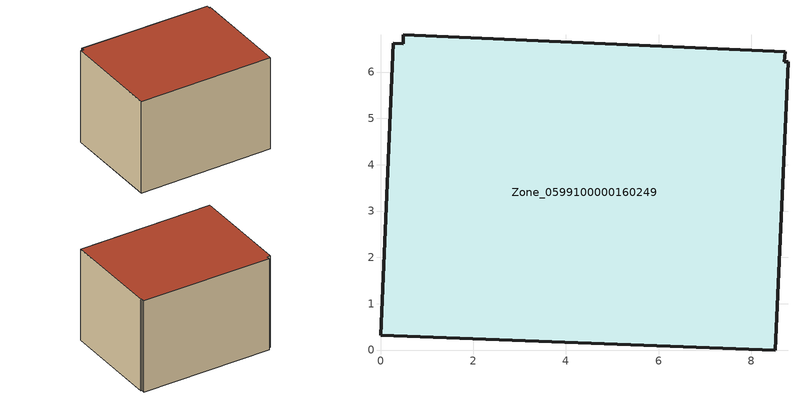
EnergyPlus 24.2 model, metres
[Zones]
Zone_0599100000160249
 floor ground (C_G): 0.27,6.62 0.49,6.61 0.49,6.8 8.74,6.44 8.71,6.22 8.79,6.22 8.52,0 0,0.32 z1.54
 wall outside (C_F): 8.52,0 8.79,6.22 8.71,6.22 8.74,6.44 0.49,6.8 0.49,6.61 0.27,6.62 0,0.32 8.52,0 z1.54:7.51
 roof outside (C_R): 0.49,6.61 0.27,6.62 0,0.32 8.52,0 8.79,6.22 8.71,6.22 8.74,6.44 0.49,6.8 z7.51
[BUILDING]
Pand.0599100000160249: North Axis=0; Terrain=City; Loads Convergence Tolerance Value=0.04; Temperature Convergence Tolerance Value=0.4; Solar Distribution=FullExterior; Maximum Number of Warmup Days=25; Minimum Number of Warmup Days=1
[Site:Location]
Rotterdam.The.Hague.AP_ZH_NLD Design_Conditions: Latitude=51.96; Longitude=4.45; Time Zone=1; Elevation=-4.5
[SITE:GROUNDTEMPERATURE:BUILDINGSURFACE]
18, 18, 18, 18, 18, 18, 18, 18, 18, 18, 18, 18
[MATERIAL] Thermal Absorptance=0.9; Solar Absorptance=0.7; Visible Absorptance=0.7
Name | Roughness | Thickness | Conductivity | Density | Specific Heat
G.TC.1946-1964 | MediumSmooth | 0.15 | 1 | 540 | 1210
F.TC.1946-1964 | Rough | 0.3 | 0.857143 | 1920 | 840
R.TC.1946-1964 | MediumRough | 0.2 | 0.235294 | 1500 | 1000
[CONSTRUCTION]
C_G: G.TC.1946-1964
C_F: F.TC.1946-1964
C_R: R.TC.1946-1964
[ZONE]
Zone_0599100000160249: Type=1; Multiplier=1; Ceiling Height=Autocalculate; Volume=Autocalculate; Floor Area=autocalculate; Part of Total Floor Area=Yes
[ZONEINFILTRATION:DESIGNFLOWRATE]
Infil_Zone_0599100000160249: Zone or ZoneList or Space or SpaceList=Zone_0599100000160249; Schedule=AlwaysOn; Design Flow Rate Calculation Method=Flow/Area; Flow Rate per Floor Area=0.003; Constant Term Coefficient=1; Temperature Term Coefficient=0; Velocity Term Coefficient=0; Velocity Squared Term Coefficient=0
[HVACTEMPLATE:ZONE:IDEALLOADSAIRSYSTEM]
Zone_0599100000160249: Maximum Heating Supply Air Temperature=50; Minimum Cooling Supply Air Temperature=13; Maximum Heating Supply Air Humidity Ratio=0.0156; Minimum Cooling Supply Air Humidity Ratio=0.0077; Heating Limit=NoLimit; Cooling Limit=NoLimit; Dehumidification Control Type=ConstantSensibleHeatRatio; Cooling Sensible Heat Ratio=0.7; Dehumidification Setpoint=60; Humidification Control Type=None; Humidification Setpoint=30; Outdoor Air Method=None; Outdoor Air Flow Rate per Person=0.00944; Outdoor Air Flow Rate per Zone Floor Area=0; Outdoor Air Flow Rate per Zone=0; Demand Controlled Ventilation Type=None; Outdoor Air Economizer Type=NoEconomizer; Heat Recovery Type=None; Sensible Heat Recovery Effectiveness=0.7; Latent Heat Recovery Effectiveness=0.65
[ZONECONTROL:THERMOSTAT]
ThermostatControl_Zone_0599100000160249: Zone or ZoneList=Zone_0599100000160249; Control Type Schedule=DualSetpointControlType; Control 1=Thermostat_Zone_0599100000160249; Temperature Difference Between Cutout And Setpoint=0
[THERMOSTATSETPOINT:DUALSETPOINT]
Thermostat_Zone_0599100000160249: Heating Setpoint Temperature Schedule=HeatingSetpoint_Zone_0599100000160249; Cooling Setpoint Temperature Schedule=CoolingSetpoint_Zone_0599100000160249
[SCHEDULE:COMPACT]
HeatingSetpoint_Zone_0599100000160249: Through: 12/31, For: AllDays, Until: 24:00, 21
CoolingSetpoint_Zone_0599100000160249: Through: 12/31, For: AllDays, Until: 24:00, 24
DualSetpointControlType: Through: 12/31, For: AllDays, Until: 24:00, 4
AlwaysOn: Through: 12/31, For: AllDays, Until: 24:00, 1
